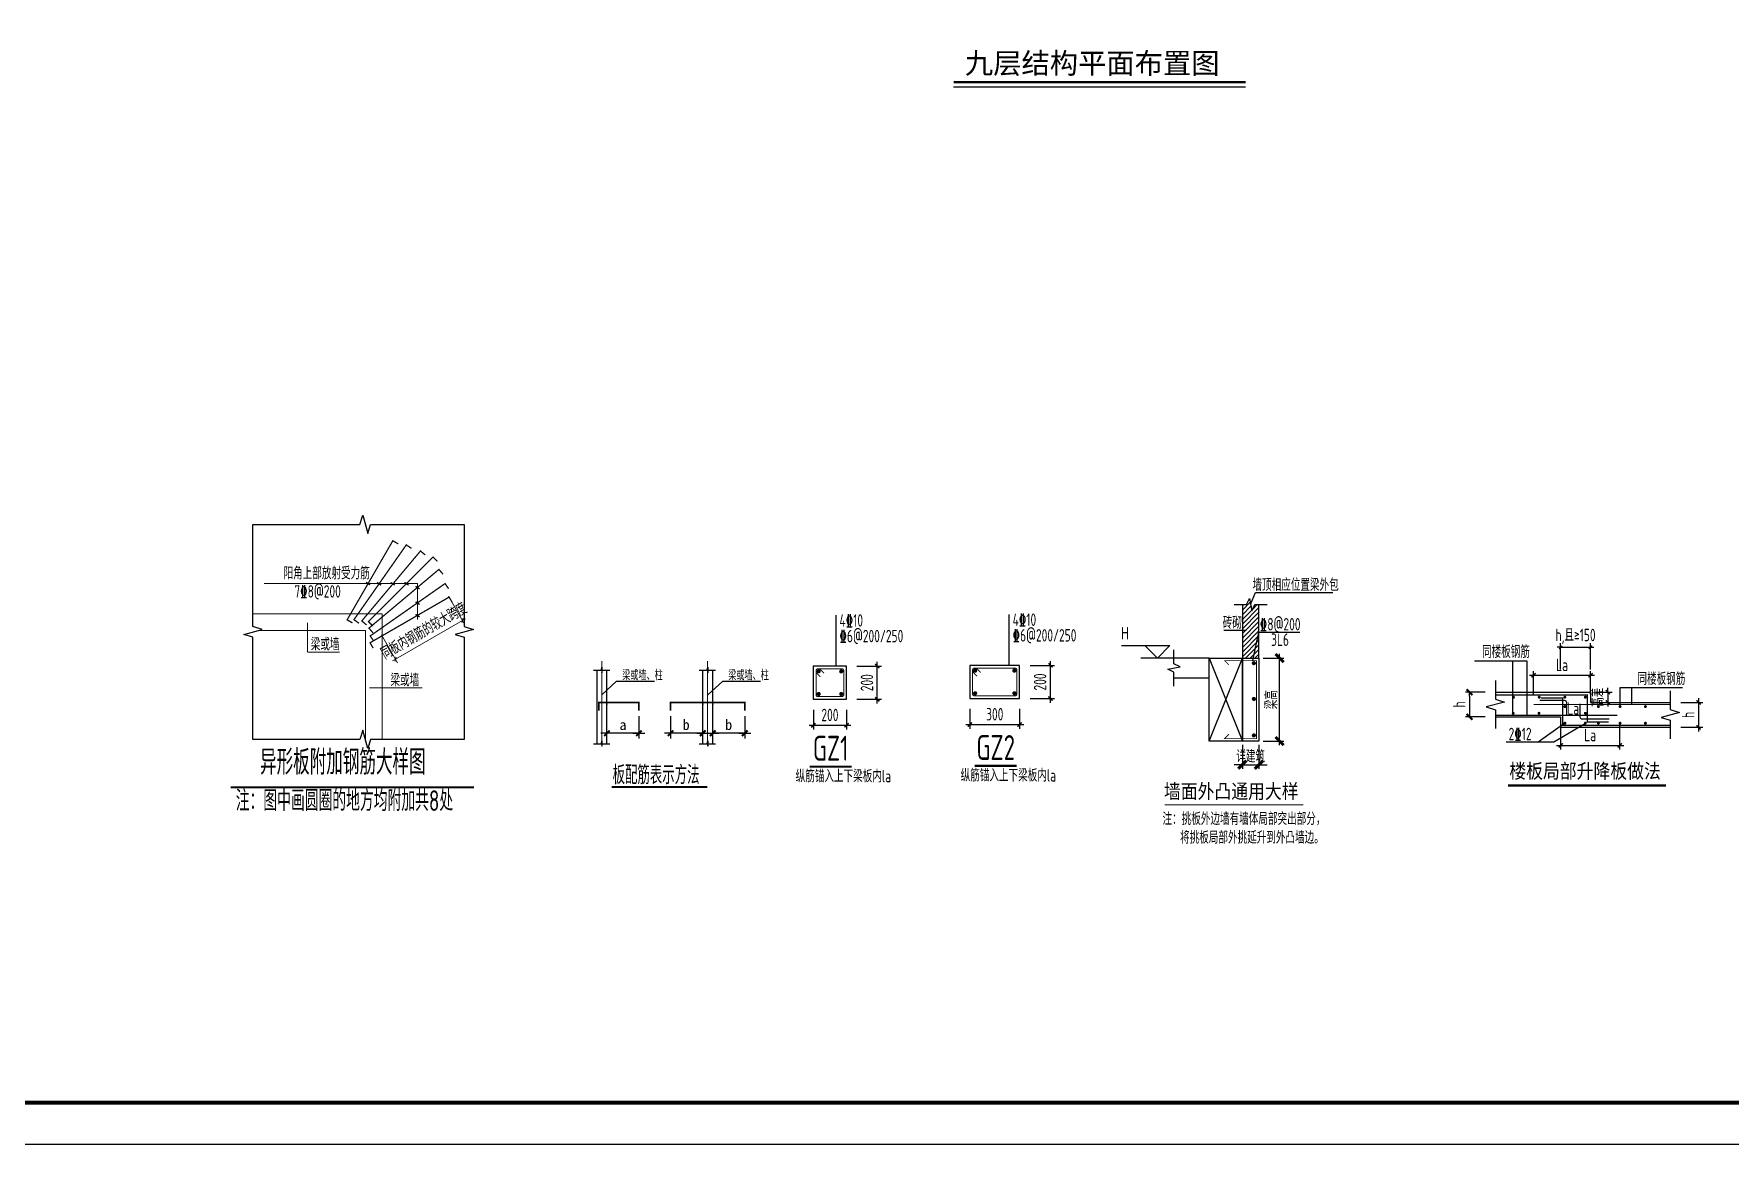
# Model space of a CAD drawing. Extents: x -1712635 to -854203, y -534641 to -21985.
# Drawn here: x -1248353 to -1207479, y -465599 to -438846 of the extents above; entities that cross this region are included whole.
import ezdxf
from ezdxf.enums import TextEntityAlignment as Align

# ---------------------------------------------------------------- set-up
doc = ezdxf.new("R2010")
doc.units = 0
doc.header["$LTSCALE"] = 1000
doc.linetypes.add('DOTE', pattern=[2.42, 2, -0.2, 0.02, -0.2])
doc.layers.get('0').update_dxf_attribs({"linetype": 'CONTINUOUS'})
doc.layers.get('Defpoints').update_dxf_attribs({"linetype": 'CONTINUOUS'})
for name, color, linetype, lineweight in [('+公共字体', 7, 'CONTINUOUS', 20), ('+图名', 243, 'CONTINUOUS', 20), ('+混凝土墙', 3, 'CONTINUOUS', 20), ('DOTE', 19, 'DOTE', 9), ('Z-详图标注', 3, 'CONTINUOUS', 18), ('查找字符', 1, 'CONTINUOUS', 18), ('说明文字', 7, 'CONTINUOUS', 18)]:
    doc.layers.add(name, color=color, linetype=linetype, lineweight=lineweight)
for name, color, linetype in [('-TK', 7, 'CONTINUOUS'), ('DIM', 2, 'CONTINUOUS'), ('FLOOR_UP_REIN', 13, 'CONTINUOUS'), ('GJ', 5, 'CONTINUOUS'), ('LINK', 6, 'CONTINUOUS'), ('OUTLINE', 2, 'CONTINUOUS'), ('REIN', 6, 'CONTINUOUS'), ('S-DETLCW-LINE1-pdx', 7, 'CONTINUOUS'), ('S-DETLCW-TEXT', 7, 'CONTINUOUS'), ('S-DETLS-HATCH', 251, 'CONTINUOUS'), ('S-DETLS-TEXT', 7, 'CONTINUOUS'), ('S-X详图实线', 4, 'CONTINUOUS'), ('S-X详图标注', 3, 'CONTINUOUS'), ('S-X详图钢筋', 6, 'CONTINUOUS'), ('S-大样-砼线', 7, 'CONTINUOUS'), ('S-引出线', 40, 'CONTINUOUS'), ('S-文字', 7, 'CONTINUOUS'), ('TEXT', 2, 'CONTINUOUS'), ('THIN', 7, 'CONTINUOUS'), ('大样线', 40, 'CONTINUOUS'), ('悬梁', 4, 'CONTINUOUS'), ('空调洞口标注', 130, 'CONTINUOUS')]:
    doc.layers.add(name, color=color, linetype=linetype)
doc.styles.add('-宋体', font='', dxfattribs={"width": 0.7, "height": 300, "bigfont": '宋体.TTF'})
doc.styles.add('10', font='', dxfattribs={"width": 0.7, "height": 300})
doc.styles.add('BW_Rein', font='Tssdeng.shx', dxfattribs={"width": 0.7, "bigfont": 'hztxt.shx'})
doc.styles.add('hzst', font='', dxfattribs={"width": 0.7})
doc.styles.add('TSSD_DIMENSION', font='Tssdeng.shx', dxfattribs={"width": 0.7, "bigfont": 'tssdchn.shx'})
doc.styles.add('TSSD_Label', font='Tssdeng.shx', dxfattribs={"width": 0.7, "bigfont": 'hztxt.shx'})
doc.styles.add('TSSD_Norm', font='Tssdeng.shx', dxfattribs={"bigfont": 'tssdchn.shx'})
doc.styles.add('TSSD_REIN', font='tssdeng.shx', dxfattribs={"width": 0.7, "height": 300, "bigfont": 'tssdchn.shx'})
doc.styles.get('-宋体').set_extended_font_data('SimSun')
doc.styles.get('10').set_extended_font_data('SimSun')
doc.styles.get('hzst').set_extended_font_data('SimSun')
doc.dimstyles.new('25-100', dxfattribs={"dimscale": 100, "dimtxt": 3, "dimasz": 2, "dimexe": 1, "dimexo": 1, "dimgap": 0.5, "dimtad": 1, "dimdec": 0, "dimlfac": 0.25, "dimdsep": 46, "dimtxsty": 'TSSD_REIN', "dimblk1": 'ARCHTICK', "dimblk2": 'ARCHTICK', "dimsah": 1, "dimcen": 2.5, "dimdle": 1, "dimclrd": 256, "dimclre": 256, "dimclrt": 7, "dimadec": 0, "dimazin": 0, "dimtfac": 1, "dimtdec": 0, "dimtix": 1, "dimtmove": 2, "dimatfit": 3, "dimldrblk": 'ARCHTICK', "dimfxl": 0, "dimtolj": 1, "dimtzin": 0, "dimlwd": -1, "dimlwe": -1, "dimarcsym": 0})
doc.dimstyles.new('TSSD_100_100$0', dxfattribs={"dimtxt": 300, "dimasz": 80, "dimexe": 100, "dimexo": 250, "dimgap": 100, "dimtad": 1, "dimdec": 0, "dimzin": 0, "dimdsep": 46, "dimtxsty": 'TSSD_DIMENSION', "dimblk": 'ARCHTICK', "dimcen": 0, "dimdle": 100, "dimclrd": 3, "dimclre": 3, "dimclrt": 7, "dimadec": 0, "dimazin": 0, "dimtfac": 1, "dimtdec": 0, "dimtix": 1, "dimtmove": 2, "dimatfit": 3, "dimldrblk": 'ARCHTICK', "dimfxl": 0, "dimtolj": 1, "dimtzin": 0, "dimarcsym": 0})
doc.dimstyles.new('TSSD_20_100', dxfattribs={"dimtxt": 300, "dimasz": 100, "dimexe": 100, "dimexo": 250, "dimgap": 100, "dimtad": 1, "dimdec": 0, "dimlfac": 0.2, "dimzin": 0, "dimdsep": 46, "dimtxsty": 'TSSD_DIMENSION', "dimblk": 'ARCHTICK', "dimcen": 0, "dimdle": 100, "dimclrt": 7, "dimadec": 0, "dimazin": 0, "dimtfac": 1, "dimtdec": 0, "dimtix": 1, "dimtmove": 2, "dimatfit": 3, "dimldrblk": 'ARCHTICK', "dimfxl": 0, "dimtolj": 1, "dimtzin": 0, "dimarcsym": 0})
doc.dimstyles.new('TSSD_25_100', dxfattribs={"dimtxt": 300, "dimasz": 100, "dimexe": 100, "dimexo": 250, "dimgap": 100, "dimtad": 1, "dimdec": 0, "dimlfac": 0.25, "dimzin": 0, "dimdsep": 46, "dimtxsty": 'TSSD_DIMENSION', "dimblk": 'ARCHTICK', "dimcen": 0, "dimdle": 100, "dimclrt": 7, "dimadec": 0, "dimazin": 0, "dimtfac": 1, "dimtdec": 0, "dimtix": 1, "dimtmove": 2, "dimatfit": 3, "dimldrblk": 'ARCHTICK', "dimfxl": 0, "dimtolj": 1, "dimtzin": 0, "dimarcsym": 0})

# ---------------------------------------------------------------- blocks, each defined once
blk = doc.blocks.new('A1')
blk.add_lwpolyline([(0, 59400), (0, 0), (84100, 0), (84100, 59400)], close=True)
at = {"const_width": 100}
blk.add_lwpolyline([(2500, 58400), (2500, 1000), (83100, 1000), (83100, 58400)], close=True, dxfattribs=at)
blk = doc.blocks.new('_DIMX')
blk.add_line((-150, 0), (150, 0))
at = {"const_width": 50}
blk.add_lwpolyline([(-70, -70), (70, 70)], dxfattribs=at)
blk = doc.blocks.new('A$C1DDD5A89')
at = {"color": 6, "const_width": 50}
blk.add_lwpolyline([(439, 25), (2741, 25)], dxfattribs=at)
at = {"layer": 'DOTE', "color": 8, "linetype": 'DOTE'}
for p, q in [((202, 3054), (202, 888)), ((2750, 3054), (2750, 888))]:
    blk.add_line(p, q, dxfattribs=at)
at = {"layer": 'GJ'}
blk.add_point((1858, 2022), dxfattribs=at)
at = {"layer": 'REIN', "color": 1, "const_width": 40}
for points in [[(129, 1860), (129, 2059), (1095, 2059), (1095, 1860)], [(1858, 1860), (1858, 2059), (3643, 2059), (3643, 1860)]]:
    blk.add_lwpolyline(points, dxfattribs=at)
at = {"layer": '大样线'}
for p, q in [((188, 2837), (202, 2909)), ((202, 2909), (202, 2778)), ((2736, 2837), (2751, 2909)), ((2751, 2909), (2751, 2778)), ((0, 2837), (188, 2837)), ((81, 2837), (81, 1066)), ((202, 2778), (217, 2837)), ((202, 2247), (556, 2571)), ((217, 2837), (395, 2837)), ((556, 2571), (1467, 2571)), ((2548, 2837), (2736, 2837)), ((2751, 2778), (2766, 2837)), ((2758, 2247), (3112, 2571)), ((2766, 2837), (2943, 2837)), ((3112, 2571), (4023, 2571)), ((0, 1066), (188, 1066)), ((188, 1066), (202, 1138)), ((202, 1138), (202, 1006)), ((202, 1006), (217, 1066)), ((217, 1066), (395, 1066)), ((2548, 1066), (2736, 1066)), ((2736, 1066), (2751, 1138)), ((2751, 1138), (2751, 1006)), ((2751, 1006), (2766, 1066)), ((2766, 1066), (2943, 1066))]:
    blk.add_line(p, q, dxfattribs=at)
at = {"layer": '大样线', "linetype": 'ByBlock'}
for p, q in [((323, 1066), (323, 2837)), ((2630, 1066), (2630, 2837)), ((2871, 1066), (2871, 2837))]:
    blk.add_line(p, q, dxfattribs=at)
at = {"layer": '大样线', "color": 0, "linetype": 'ByBlock'}
for p in [(323, 2022), (1095, 2022), (2630, 2022), (2871, 2022), (3643, 2022), (202, 1319)]:
    blk.add_point(p, dxfattribs=at)
at = {"layer": '空调洞口标注'}
for p, q in [((1095, 1732), (1095, 1190)), ((1858, 1732), (1858, 1190)), ((3643, 1732), (3643, 1190)), ((1094, 1319), (203, 1319)), ((2629, 1319), (1859, 1319)), ((3642, 1319), (2872, 1319))]:
    blk.add_line(p, q, dxfattribs=at)
blk.add_point((1858, 1319), dxfattribs=at)
at = {"layer": '空调洞口标注', "color": 0, "linetype": 'ByBlock'}
blk.add_point((2871, 1319), dxfattribs=at)
at = {"layer": '空调洞口标注', "xscale": 0.9649999998509884, "yscale": 0.9649999998509884, "zscale": 0.965, "rotation": 180}
for p in [(323, 1319), (1858, 1319)]:
    blk.add_blockref('_DIMX', p, dxfattribs=at)
at = {"layer": '空调洞口标注', "xscale": 0.9649999998509884, "yscale": 0.9649999998509884, "zscale": 0.965}
for p in [(1095, 1319), (2630, 1319), (2872, 1319), (3643, 1319)]:
    blk.add_blockref('_DIMX', p, dxfattribs=at)
at = {"layer": '空调洞口标注', "style": '10'}
for s, p in [('b', (2231, 1523)), ('b', (3257, 1523)), ('a', (709, 1523))]:
    blk.add_text(s, height=250, dxfattribs=at).set_placement(p, align=Align.MIDDLE_CENTER)
at = {"layer": '说明文字'}
for s, height, style, width, p in [('梁或墙、柱', 250, 'TSSD_REIN', 0.6, (693, 2596)), ('梁或墙、柱', 250, 'TSSD_REIN', 0.6, (3249, 2596)), ('板配筋表示方法', 450, 'TSSD_DIMENSION', 0.7, (459, 91))]:
    blk.add_text(s, height=height, dxfattribs=dict(at, style=style, width=width)).set_placement(p)
blk = doc.blocks.new('_ArchTick')
at = {"color": 0, "const_width": 0.35}
blk.add_lwpolyline([(-0.5, -0.5), (0.5, 0.5)], dxfattribs=at)
blk = doc.blocks.new('*D21')
at = {"layer": 'Defpoints', "color": 0}
for p in [(15039, 226788), (15039, 226538), (15580, 226538)]:
    blk.add_point(p, dxfattribs=at)
at = {"layer": 'S-X详图标注', "color": 0, "lineweight": -2}
for p, q in [((15580, 226788), (15580, 226888)), ((15289, 226788), (15680, 226788)), ((15289, 226538), (15680, 226538)), ((15580, 226788), (15580, 226538)), ((15580, 226538), (15580, 226438))]:
    blk.add_line(p, q, dxfattribs=at)
at = {"layer": 'S-X详图标注', "color": 0, "lineweight": -2, "xscale": 100, "yscale": 100, "zscale": 100}
for p, rotation in [((15580, 226788), 270), ((15580, 226538), 90)]:
    blk.add_blockref('_ArchTick', p, dxfattribs=dict(at, rotation=rotation))
at = {"layer": 'S-X详图标注', "color": 7, "insert": (15330, 226663), "char_height": 300, "attachment_point": 5, "rotation": 90, "style": 'TSSD_DIMENSION'}
blk.add_mtext('\\A1;高差', dxfattribs=at)
blk = doc.blocks.new('ArchTick')
at = {"color": 0, "linetype": 'ByBlock', "lineweight": -2, "const_width": 0.075}
blk.add_lwpolyline([(-0.25, -0.25), (0.25, 0.25)], dxfattribs=at)
blk = doc.blocks.new('_tsdbk')
blk.add_line((-1, 0), (0, 0))
at = {"const_width": 0.5}
blk.add_lwpolyline([(-0.7, -0.7), (0.7, 0.7)], dxfattribs=at)
blk = doc.blocks.new('*D22')
at = {"layer": 'Defpoints', "color": 0}
for p in [(12868, 226788), (12244, 226188), (12868, 226188)]:
    blk.add_point(p, dxfattribs=at)
at = {"layer": 'S-X详图标注', "color": 0, "lineweight": -2}
for p, q in [((12618, 226788), (12144, 226788)), ((12244, 226688), (12244, 226288)), ((12618, 226188), (12144, 226188))]:
    blk.add_line(p, q, dxfattribs=at)
at = {"layer": 'S-X详图标注', "color": 0, "lineweight": -2, "xscale": 100, "yscale": 100, "zscale": 100}
for p, rotation in [((12244, 226788), 90), ((12244, 226188), 270)]:
    blk.add_blockref('_tsdbk', p, dxfattribs=dict(at, rotation=rotation))
at = {"layer": 'S-X详图标注', "color": 7, "insert": (11994, 226488), "char_height": 300, "attachment_point": 5, "rotation": 90, "style": 'TSSD_DIMENSION'}
blk.add_mtext('\\A1;h', dxfattribs=at)
blk = doc.blocks.new('*D23')
at = {"layer": 'Defpoints', "color": 0}
for p in [(17083, 226538), (17083, 225938), (17763, 225938)]:
    blk.add_point(p, dxfattribs=at)
at = {"layer": 'S-X详图标注', "color": 0, "lineweight": -2}
for p, q in [((17333, 226538), (17863, 226538)), ((17763, 226638), (17763, 225838)), ((17333, 225938), (17863, 225938))]:
    blk.add_line(p, q, dxfattribs=at)
at = {"layer": 'S-X详图标注', "color": 0, "lineweight": -2, "xscale": 100, "yscale": 100, "zscale": 100}
for p, rotation in [((17763, 226538), 90), ((17763, 225938), 270)]:
    blk.add_blockref('_ArchTick', p, dxfattribs=dict(at, rotation=rotation))
at = {"layer": 'S-X详图标注', "color": 7, "insert": (17513, 226238), "char_height": 300, "attachment_point": 5, "rotation": 90, "style": 'TSSD_DIMENSION'}
blk.add_mtext('\\A1;h', dxfattribs=at)
blk = doc.blocks.new('*D24')
at = {"layer": 'Defpoints', "color": 0}
for p in [(15159, 227867), (14439, 227080), (15159, 227080)]:
    blk.add_point(p, dxfattribs=at)
at = {"layer": 'S-X详图标注', "color": 3, "lineweight": -2}
for p, q in [((14439, 227867), (14359, 227867)), ((14439, 227330), (14439, 227967)), ((14439, 227867), (15159, 227867)), ((15159, 227330), (15159, 227967)), ((15159, 227867), (15239, 227867))]:
    blk.add_line(p, q, dxfattribs=at)
at = {"layer": 'S-X详图标注', "color": 3, "lineweight": -2, "xscale": 80, "yscale": 80, "zscale": 80}
blk.add_blockref('_ArchTick', (14439, 227867), dxfattribs=at)
at = {"layer": 'S-X详图标注', "color": 3, "lineweight": -2, "xscale": 80, "yscale": 80, "zscale": 80, "rotation": 180}
blk.add_blockref('_ArchTick', (15159, 227867), dxfattribs=at)
at = {"layer": 'S-X详图标注', "color": 7, "insert": (14799, 228128), "char_height": 300, "attachment_point": 5, "style": 'TSSD_DIMENSION'}
blk.add_mtext('\\A1;h,且≥150', dxfattribs=at)
blk = doc.blocks.new('*D25')
at = {"layer": 'Defpoints', "color": 0}
for p in [(15159, 227192), (13789, 226489), (15159, 226489)]:
    blk.add_point(p, dxfattribs=at)
at = {"layer": 'S-X详图标注', "color": 0, "lineweight": -2}
for p, q in [((13789, 226739), (13789, 227292)), ((15159, 226739), (15159, 227292)), ((13689, 227192), (15259, 227192))]:
    blk.add_line(p, q, dxfattribs=at)
at = {"layer": 'S-X详图标注', "color": 0, "lineweight": -2, "xscale": 100, "yscale": 100, "zscale": 100, "rotation": 180}
blk.add_blockref('_ArchTick', (13789, 227192), dxfattribs=at)
at = {"layer": 'S-X详图标注', "color": 0, "lineweight": -2, "xscale": 100, "yscale": 100, "zscale": 100}
blk.add_blockref('_ArchTick', (15159, 227192), dxfattribs=at)
at = {"layer": 'S-X详图标注', "color": 7, "insert": (14474, 227442), "char_height": 300, "attachment_point": 5, "style": 'TSSD_DIMENSION'}
blk.add_mtext('\\A1;La', dxfattribs=at)
blk = doc.blocks.new('*D26')
at = {"layer": 'Defpoints', "color": 0}
for p in [(14439, 226188), (15861, 226306), (15861, 225502)]:
    blk.add_point(p, dxfattribs=at)
at = {"layer": 'S-X详图标注', "color": 0, "lineweight": -2}
for p, q in [((15861, 226056), (15861, 225402)), ((14439, 225938), (14439, 225402)), ((14339, 225502), (15961, 225502))]:
    blk.add_line(p, q, dxfattribs=at)
at = {"layer": 'S-X详图标注', "color": 0, "lineweight": -2, "xscale": 100, "yscale": 100, "zscale": 100, "rotation": 180}
blk.add_blockref('_ArchTick', (14439, 225502), dxfattribs=at)
at = {"layer": 'S-X详图标注', "color": 0, "lineweight": -2, "xscale": 100, "yscale": 100, "zscale": 100}
blk.add_blockref('_ArchTick', (15861, 225502), dxfattribs=at)
at = {"layer": 'S-X详图标注', "color": 7, "insert": (15150, 225752), "char_height": 300, "attachment_point": 5, "style": 'TSSD_DIMENSION'}
blk.add_mtext('\\A1;La', dxfattribs=at)
blk = doc.blocks.new('*D28')
at = {"layer": 'Defpoints', "color": 0}
for p in [(30394, 226071), (30794, 226071), (30794, 225492)]:
    blk.add_point(p, dxfattribs=at)
at = {"layer": 'S-X详图标注'}
for p, q in [((30394, 225971), (30394, 225392)), ((30794, 225971), (30794, 225392)), ((30394, 225492), (30194, 225492)), ((30394, 225492), (30794, 225492)), ((30794, 225492), (30994, 225492))]:
    blk.add_line(p, q, dxfattribs=at)
at = {"layer": 'S-X详图标注', "xscale": 200, "yscale": 200, "zscale": 200}
blk.add_blockref('_ArchTick', (30394, 225492), dxfattribs=at)
at = {"layer": 'S-X详图标注', "xscale": 200, "yscale": 200, "zscale": 200, "rotation": 180}
blk.add_blockref('_ArchTick', (30794, 225492), dxfattribs=at)
at = {"layer": 'S-X详图标注', "color": 7, "insert": (30594, 225692), "char_height": 300, "attachment_point": 5, "style": 'TSSD_REIN'}
blk.add_mtext('\\A1;详建筑', dxfattribs=at)
blk = doc.blocks.new('*D29')
at = {"layer": 'Defpoints', "color": 0}
for p in [(30794, 228060), (31291, 228060), (30794, 226060)]:
    blk.add_point(p, dxfattribs=at)
at = {"layer": 'S-X详图标注'}
for p, q in [((31291, 225960), (31291, 228160)), ((30894, 228060), (31391, 228060)), ((30894, 226060), (31391, 226060))]:
    blk.add_line(p, q, dxfattribs=at)
at = {"layer": 'S-X详图标注', "xscale": 200, "yscale": 200, "zscale": 200}
for p, rotation in [((31291, 228060), 90), ((31291, 226060), 270)]:
    blk.add_blockref('_ArchTick', p, dxfattribs=dict(at, rotation=rotation))
at = {"layer": 'S-X详图标注', "color": 7, "insert": (31091, 227060), "char_height": 300, "attachment_point": 5, "rotation": 90, "style": 'TSSD_REIN'}
blk.add_mtext('\\A1;梁高', dxfattribs=at)
blk = doc.blocks.new('*D1493')
at = {"layer": 'Defpoints', "color": 0}
for p in [(-1228771, -454081), (-1228029, -454081), (-1228771, -454881)]:
    blk.add_point(p, dxfattribs=at)
at = {"layer": 'DIM', "color": 0, "lineweight": -2}
for p, q in [((-1228521, -454081), (-1227929, -454081)), ((-1228029, -454981), (-1228029, -453981)), ((-1228521, -454881), (-1227929, -454881))]:
    blk.add_line(p, q, dxfattribs=at)
at = {"layer": 'DIM', "color": 0, "lineweight": -2, "xscale": 100, "yscale": 100, "zscale": 100}
for p, rotation in [((-1228029, -454081), 90), ((-1228029, -454881), 270)]:
    blk.add_blockref('_ArchTick', p, dxfattribs=dict(at, rotation=rotation))
at = {"layer": 'DIM', "color": 7, "insert": (-1228279, -454481), "char_height": 300, "attachment_point": 5, "rotation": 90, "style": 'TSSD_DIMENSION'}
blk.add_mtext('\\A1;200', dxfattribs=at)
blk = doc.blocks.new('*D1494')
at = {"layer": 'Defpoints', "color": 0}
for p in [(-1229571, -454881), (-1228771, -454881), (-1228771, -455508)]:
    blk.add_point(p, dxfattribs=at)
at = {"layer": 'DIM', "color": 0, "lineweight": -2}
for p, q in [((-1229571, -455131), (-1229571, -455608)), ((-1228771, -455131), (-1228771, -455608)), ((-1229671, -455508), (-1228671, -455508))]:
    blk.add_line(p, q, dxfattribs=at)
at = {"layer": 'DIM', "color": 0, "lineweight": -2, "xscale": 100, "yscale": 100, "zscale": 100, "rotation": 180}
blk.add_blockref('_ArchTick', (-1229571, -455508), dxfattribs=at)
at = {"layer": 'DIM', "color": 0, "lineweight": -2, "xscale": 100, "yscale": 100, "zscale": 100}
blk.add_blockref('_ArchTick', (-1228771, -455508), dxfattribs=at)
at = {"layer": 'DIM', "color": 7, "insert": (-1229171, -455258), "char_height": 300, "attachment_point": 5, "style": 'TSSD_DIMENSION'}
blk.add_mtext('\\A1;200', dxfattribs=at)
blk = doc.blocks.new('*D195')
at = {"layer": 'Defpoints', "color": 0}
for p in [(5060, 9464), (5522, 8664), (3444, 8530)]:
    blk.add_point(p, dxfattribs=at)
at = {"layer": 'DIM', "color": 3, "lineweight": -2}
for p, q in [((5185, 9247), (5572, 8577)), ((3906, 7730), (5522, 8664)), ((5522, 8664), (5592, 8704)), ((3569, 8314), (3956, 7644)), ((3906, 7730), (3836, 7690))]:
    blk.add_line(p, q, dxfattribs=at)
at = {"layer": 'DIM', "color": 3, "lineweight": -2, "xscale": 80, "yscale": 80, "zscale": 80}
for p, rotation in [((5522, 8664), 209.999999999947), ((3906, 7730), 29.99999999994698)]:
    blk.add_blockref('_ArchTick', p, dxfattribs=dict(at, rotation=rotation))
at = {"layer": 'DIM', "color": 7, "insert": (4589, 8413), "char_height": 300, "attachment_point": 5, "rotation": 30, "style": 'TSSD_DIMENSION'}
blk.add_mtext('\\A1;同板内钢筋的较大跨度', dxfattribs=at)
blk = doc.blocks.new('*D1499')
at = {"layer": 'Defpoints', "color": 0}
for p in [(-1224599, -454063), (-1223856, -454063), (-1224599, -454863)]:
    blk.add_point(p, dxfattribs=at)
at = {"layer": 'DIM', "color": 0, "lineweight": -2}
for p, q in [((-1224349, -454063), (-1223756, -454063)), ((-1223856, -454963), (-1223856, -453963)), ((-1224349, -454863), (-1223756, -454863))]:
    blk.add_line(p, q, dxfattribs=at)
at = {"layer": 'DIM', "color": 0, "lineweight": -2, "xscale": 100, "yscale": 100, "zscale": 100}
for p, rotation in [((-1223856, -454063), 90), ((-1223856, -454863), 270)]:
    blk.add_blockref('_ArchTick', p, dxfattribs=dict(at, rotation=rotation))
at = {"layer": 'DIM', "color": 7, "insert": (-1224106, -454463), "char_height": 300, "attachment_point": 5, "rotation": 90, "style": 'TSSD_DIMENSION'}
blk.add_mtext('\\A1;200', dxfattribs=at)
blk = doc.blocks.new('*D1500')
at = {"layer": 'Defpoints', "color": 0}
for p in [(-1225799, -454863), (-1224599, -454863), (-1224599, -455490)]:
    blk.add_point(p, dxfattribs=at)
at = {"layer": 'DIM', "color": 0, "lineweight": -2}
for p, q in [((-1225799, -455113), (-1225799, -455590)), ((-1224599, -455113), (-1224599, -455590)), ((-1225899, -455490), (-1224499, -455490))]:
    blk.add_line(p, q, dxfattribs=at)
at = {"layer": 'DIM', "color": 0, "lineweight": -2, "xscale": 100, "yscale": 100, "zscale": 100, "rotation": 180}
blk.add_blockref('_ArchTick', (-1225799, -455490), dxfattribs=at)
at = {"layer": 'DIM', "color": 0, "lineweight": -2, "xscale": 100, "yscale": 100, "zscale": 100}
blk.add_blockref('_ArchTick', (-1224599, -455490), dxfattribs=at)
at = {"layer": 'DIM', "color": 7, "insert": (-1225199, -455240), "char_height": 300, "attachment_point": 5, "style": 'TSSD_DIMENSION'}
blk.add_mtext('\\A1;300', dxfattribs=at)
blk = doc.blocks.new('20210306.16463091')
at = {"layer": 'S-DETLS-TEXT', "const_width": 50}
blk.add_lwpolyline([(1330.2, 0), (5133.9, 0)], dxfattribs=at)
at = {"layer": 'S-X详图实线', "linetype": 'ByBlock'}
for points in [[(1023.9, 2251.8), (3314.8, 2251.8), (3314.8, 2001.8), (5238.7, 2001.8)], [(1023.9, 1651.8), (2594.8, 1651.8), (2594.8, 1401.8), (5238.7, 1401.8)]]:
    blk.add_lwpolyline(points, dxfattribs=at)
at = {"layer": 'S-X详图标注', "linetype": 'ByBlock'}
for points in [[(1786.5, 1689.3), (1786.5, 2997.1), (520.6, 2997.1)], [(1442.5, 1753.1), (1442.5, 2997.1), (676.7, 2997.1)], [(4027.7, 1919.3), (4027.7, 2357.9), (5495.2, 2357.9)], [(4310.8, 1952.4), (4310.8, 2357.9), (5529.3, 2357.9)], [(3208.2, 1502.9), (2435.2, 1044.4), (1285.7, 1044.4)], [(2696.3, 1501.8), (2050.4, 1044.4)]]:
    blk.add_lwpolyline(points, dxfattribs=at)
at = {"layer": 'S-X详图标注'}
for points in [[(2094.8, 2053), (2684.6, 2053, -0.4142136), (2734.6, 2003), (2734.6, 1689.3)], [(3059.9, 1964.4), (3059.9, 1656.2, 0.4142136), (3109.9, 1606.2), (3763.5, 1606.2)]]:
    blk.add_lwpolyline(points, format="xyb", dxfattribs=at)
at = {"layer": 'S-X详图钢筋', "linetype": 'ByBlock', "const_width": 30}
for points in [[(1023.9, 2178.2), (3241, 2178.2), (3241, 1531.8), (3756, 1531.8)], [(5238.7, 1451), (2646.3, 1451), (2646.3, 2110.6), (2118.4, 2110.6)], [(1023.9, 1689.3), (3962.9, 1689.3)], [(1944.7, 1952.4), (5238.7, 1952.4)]]:
    blk.add_lwpolyline(points, dxfattribs=at)
at = {"layer": 'S-X详图钢筋', "const_width": 35}
for points in [[(1441.9, 2125.6, 1), (1476.9, 2125.6, 1)], [(2062.1, 2127.5, 1), (2097.1, 2127.5, 1)], [(2679.7, 2127.5, 1), (2714.7, 2127.5, 1)], [(3171.7, 2126, 1), (3206.7, 2126, 1)], [(1435.6, 1739.2, 1), (1470.6, 1739.2, 1)], [(2055.9, 1741.1, 1), (2090.9, 1741.1, 1)], [(2680.4, 1901.9, 1), (2715.4, 1901.9, 1)], [(3173.8, 1739.3, 1), (3208.8, 1739.3, 1)], [(3488, 1901.8, 1), (3523, 1901.8, 1)], [(4010.2, 1901.8, 1), (4045.2, 1901.8, 1)], [(4621.3, 1901.8, 1), (4656.3, 1901.8, 1)], [(2680.7, 1501.8, 1), (2715.7, 1501.8, 1)], [(3173.2, 1502.9, 1), (3208.2, 1502.9, 1)], [(3488.2, 1500.8, 1), (3523.2, 1500.8, 1)], [(4010.4, 1500.8, 1), (4045.4, 1500.8, 1)], [(4621.5, 1500.8, 1), (4656.5, 1500.8, 1)]]:
    blk.add_lwpolyline(points, format="xyb", close=True, dxfattribs=at)
at = {"layer": 'THIN'}
for points in [[(1023.9, 2531.8), (1023.9, 2081.8), (1243.9, 2011.8), (803.9, 1891.8), (1023.9, 1821.8), (1023.9, 1371.8)], [(5238.7, 2281.8), (5238.7, 1831.8), (5458.7, 1761.8), (5018.7, 1641.8), (5238.7, 1571.8), (5238.7, 1121.8)]]:
    blk.add_lwpolyline(points, dxfattribs=at)
at = {"layer": 'S-DETLCW-TEXT', "style": 'hzst', "width": 0.85}
blk.add_text('楼板局部升降板做法', height=350, dxfattribs=at).set_placement((1357.9, 173.9))
at = {"layer": 'S-X详图标注', "color": 7, "insert": (2898.8, 1855.6), "char_height": 300, "attachment_point": 5, "style": 'TSSD_REIN'}
blk.add_mtext('\\A1;La', dxfattribs=at)
at = {"layer": 'TEXT', "style": 'TSSD_REIN', "width": 0.7}
for s, p in [('同楼板钢筋', (700.4, 3072.4)), ('同楼板钢筋', (4446.4, 2423.2)), ('2%%13212', (1341.1, 1090.9))]:
    blk.add_text(s, height=300, dxfattribs=at).set_placement(p)
at = {"layer": 'S-X详图标注'}
dim = blk.add_linear_dim(base=(3314.8, 3330), p1=(2594.8, 2543.3), p2=(3314.8, 2543.3), text='h,且≥150', dimstyle='TSSD_100_100$0', dxfattribs=at)
dim.commit()
dim.dimension.update_dxf_attribs({"geometry": '*D24', "text_midpoint": (2954.8, 3591.5), "insert": (-11844.2, -224536.6)})
for base, p1, p2, override, picture, middle in [((3314.8, 2655.7), (1944.7, 1952.4), (3314.8, 1952.4), {"dimasz": 100, "dimblk1": 'ArchTick', "dimblk2": 'ArchTick', "dimclrd": 0, "dimclre": 0}, '*D25', (2629.7, 2905.7)), ((4016.4, 965.4), (2594.8, 1651.8), (4016.4, 1769), {"dimtxt": 300, "dimasz": 100, "dimblk1": 'ArchTick', "dimblk2": 'ArchTick', "dimclrd": 0, "dimclre": 0}, '*D26', (3305.6, 1215.4))]:
    dim = blk.add_linear_dim(base=base, p1=p1, p2=p2, text='La', dimstyle='TSSD_100_100$0', override=override, dxfattribs=at)
    dim.commit()
    dim.dimension.update_dxf_attribs({"geometry": picture, "text_midpoint": middle, "insert": (-11844.2, -224536.6)})
for base, p1, p2, text, picture, middle in [((3735.8, 2001.8), (3194.8, 2251.8), (3194.8, 2001.8), '高差', '*D21', (3485.8, 2126.8)), ((5919.1, 1401.8), (5238.7, 2001.8), (5238.7, 1401.8), 'h', '*D23', (5669.1, 1701.8))]:
    dim = blk.add_linear_dim(base=base, p1=p1, p2=p2, angle=90, text=text, dimstyle='TSSD_100_100$0', override={"dimtxt": 300, "dimasz": 100, "dimblk1": 'ArchTick', "dimblk2": 'ArchTick', "dimclrd": 0, "dimclre": 0}, dxfattribs=at)
    dim.commit()
    dim.dimension.update_dxf_attribs({"geometry": picture, "text_midpoint": middle, "insert": (-11844.2, -224536.6)})
dim = blk.add_linear_dim(base=(400, 1651.8), p1=(1023.9, 2251.8), p2=(1023.9, 1651.8), angle=90, text='h', dimstyle='TSSD_20_100', dxfattribs=at)
dim.commit()
dim.dimension.update_dxf_attribs({"geometry": '*D22', "text_midpoint": (150, 1951.8), "insert": (-11844.2, -224536.6)})
blk = doc.blocks.new('20210306.16465652')
at = {"layer": 'S-DETLS-HATCH'}
h = blk.add_hatch(dxfattribs=at)
h.set_pattern_fill('ANSI31', color=256, scale=25)
h.set_pattern_definition([(45, (-250051.66, 573697.02), (-56.126601, 56.126601), [])])
h.paths.add_polyline_path([(3315.4, 5761.9), (3215.4, 5761.9), (3145.4, 5611.9), (3085.4, 5911.9), (3015.4, 5761.9), (2915.4, 5761.9), (2915.4, 4472.4), (3315.4, 4472.4)])
at = {"layer": 'S-DETLCW-LINE1-pdx'}
for points in [[(2715.4, 5761.9), (3015.4, 5761.9), (3085.4, 5911.9), (3145.4, 5611.9), (3215.4, 5761.9), (3515.4, 5761.9)], [(1268.2, 3792.4), (1268.2, 4132.4), (1118.2, 4202.4), (1418.2, 4262.4), (1268.2, 4332.4), (1268.2, 4672.4)]]:
    blk.add_lwpolyline(points, dxfattribs=at)
at = {"layer": 'S-DETLCW-TEXT', "const_width": 30}
blk.add_lwpolyline([(4388.8, 937.6), (1041.9, 937.6)], dxfattribs=at)
at = {"layer": 'S-DETLS-TEXT'}
blk.add_line((3009.8, 5139.7), (2467.6, 5139.7), dxfattribs=at)
for points in [[(3115.4, 5761.9), (3233, 6051.8), (5095.2, 6051.8)], [(3165.2, 4412.4), (3315.4, 5101.5), (4302.7, 5101.5)]]:
    blk.add_lwpolyline(points, dxfattribs=at)
at = {"layer": 'S-X详图实线'}
for p, q in [((2115.4, 4472.4), (1268.2, 4472.4)), ((2115.4, 4472.4), (2915.4, 2472.4)), ((2115.4, 2472.4), (2915.4, 4472.4)), ((2115.4, 3992.4), (1268.2, 3992.4))]:
    blk.add_line(p, q, dxfattribs=at)
blk.add_lwpolyline([(2915.4, 5761.9), (2915.4, 4472.4), (3315.4, 4472.4), (3315.4, 5761.9)], dxfattribs=at)
for points in [[(2115.4, 4472.4), (2915.4, 4472.4), (2915.4, 2472.4), (2115.4, 2472.4)], [(2915.4, 4472.4), (3315.4, 4472.4), (3315.4, 2472.4), (2915.4, 2472.4)]]:
    blk.add_lwpolyline(points, close=True, dxfattribs=at)
at = {"layer": 'S-X详图标注'}
blk.add_line((1268.2, 4472.4), (468.4, 4472.4), dxfattribs=at)
blk.add_lwpolyline([(0, 4772.4), (1168.3, 4772.4), (868.3, 4472.4), (568.3, 4772.4)], dxfattribs=at)
at = {"layer": 'S-X详图钢筋', "const_width": 20}
blk.add_lwpolyline([(2592.4, 4306.3), (2486.4, 4412.4), (3255.4, 4412.4), (3255.4, 2532.4), (2486.4, 2532.4), (2592.4, 2638.4)], dxfattribs=at)
at = {"layer": 'S-X详图钢筋', "const_width": 50}
for points in [[(3168.1, 4350.3, 1), (3218.1, 4350.3, 1)], [(3168.1, 3488.9, 1), (3218.1, 3488.9, 1)], [(3168.1, 2609.8, 1), (3218.1, 2609.8, 1)]]:
    blk.add_lwpolyline(points, format="xyb", close=True, dxfattribs=at)
at = {"layer": 'S-DETLCW-TEXT', "style": 'hzst', "width": 0.85}
blk.add_text('墙面外凸通用大样', height=350, dxfattribs=at).set_placement((1025.4, 1088.1))
at = {"layer": 'S-DETLS-TEXT', "width": 0.7}
for s, style, p in [('墙顶相应位置梁外包', 'BW_Rein', (3158.9, 6088.4)), ('砖砌', 'BW_Rein', (2442.3, 5176.3)), ('%%1328@200', 'BW_Rein', (3336.9, 5138.1)), ('3L6', 'BW_Rein', (3608.6, 4766)), ('注：挑板外边墙有墙体局部突出部分，', 'TSSD_REIN', (991.5, 450)), ('将挑板局部外挑延升到外凸墙边。', 'TSSD_REIN', (1414.1, 0))]:
    blk.add_text(s, height=300, dxfattribs=dict(at, style=style)).set_placement(p)
at = {"layer": 'S-DETLS-TEXT', "style": 'TSSD_REIN', "width": 0.75}
blk.add_text('H', height=300, dxfattribs=at).set_placement((181.3, 4832.5), align=Align.BOTTOM_RIGHT)
at = {"layer": 'S-X详图标注'}
for p1, p2, distance, text, picture, middle in [((3315.4, 2472.4), (3315.4, 4472.4), -496.7, '梁高', '*D29', (3612.1, 3472.4)), ((2915.4, 2483.6), (3315.4, 2483.6), -579.2, '详建筑', '*D28', (3115.4, 2104.4))]:
    dim = blk.add_aligned_dim(p1=p1, p2=p2, distance=distance, text=text, dimstyle='25-100', dxfattribs=at)
    dim.commit()
    dim.dimension.update_dxf_attribs({"geometry": picture, "text_midpoint": middle, "insert": (-27478.5, -223587.5)})
blk = doc.blocks.new('A$C3D802B83')
at = {"layer": '+公共字体', "linetype": 'Continuous'}
for p, q in [((744, 9550.9), (4432.1, 9550.9)), ((4432.1, 8687.9), (4432.1, 9550.9)), ((1781.2, 8604.3), (1781.2, 7908.1)), ((1781.2, 7900.1), (2555.9, 7900.1)), ((3278.8, 7035.6), (4551.4, 7035.6))]:
    blk.add_line(p, q, dxfattribs=at)
at = {"layer": '+图名', "linetype": 'Continuous', "const_width": 50}
blk.add_lwpolyline([(-63, 4643.9), (5800.4, 4643.9)], dxfattribs=at)
at = {"layer": '+混凝土墙', "linetype": 'Continuous'}
for p, q in [((468.2, 8822.4), (3581.4, 8822.4)), ((3581.4, 8822.4), (3581.4, 5796.4)), ((597.3, 8422.4), (3181.4, 8422.4)), ((3181.4, 8422.4), (3181.4, 5796.4))]:
    blk.add_line(p, q, dxfattribs=at)
at = {"layer": 'FLOOR_UP_REIN', "const_width": 30}
for points in [[(3970.2, 10507.9), (3840.3, 10582.9), (2739.8, 8676.9), (2869.7, 8601.9)], [(4289.1, 10397.8), (4166.2, 10483.8), (2903.8, 8681), (3026.7, 8594.9)], [(4622.7, 10240.4), (4507.8, 10336.8), (3093.1, 8650.8), (3208, 8554.4)], [(4914.2, 10087.1), (4808.2, 10193.1), (3251.9, 8636.8), (3358, 8530.8)], [(5048.3, 9777.8), (4951.8, 9892.7), (3265.9, 8478), (3362.3, 8363.1)], [(5184.9, 9428.3), (5098.9, 9551.1), (3296, 8288.8), (3382.1, 8165.9)], [(5273, 9095.3), (5198, 9225.2), (3292, 8124.8), (3367, 7994.9)]]:
    blk.add_lwpolyline(points, dxfattribs=at)
at = {"layer": 'THIN'}
blk.add_lwpolyline([(5562.2, 5796.4), (3306.7, 5796.4), (3236.7, 5576.4), (3116.7, 6016.4), (3046.7, 5796.4), (468.2, 5796.4), (468.2, 8257.2), (248.2, 8327.2), (688.2, 8447.2), (468.2, 8517.2), (468.2, 10977.9), (3046.7, 10977.9), (3116.7, 11197.9), (3236.7, 10757.9), (3306.7, 10977.9), (5562.2, 10977.9), (5562.2, 8517.2), (5782.2, 8447.2), (5342.2, 8327.2), (5562.2, 8257.2)], close=True, dxfattribs=at)
at = {"layer": '查找字符', "const_width": 35}
for points in [[(3195.4, 9582.1), (3293.5, 9519.7)], [(3461.2, 9577.4), (3559.3, 9515)], [(3788.2, 9577.4), (3886.4, 9515)], [(4121.9, 9577.4), (4220.1, 9515)], [(4388.1, 9483.1), (4486.2, 9420.7)], [(4388.1, 9110.7), (4486.2, 9048.3)], [(4388.1, 8809.5), (4486.2, 8747.1)]]:
    blk.add_lwpolyline(points, dxfattribs=at)
at = {"layer": '+公共字体', "linetype": 'Continuous', "style": 'TSSD_REIN', "width": 0.7}
for s, p in [('阳角上部放射受力筋', (1206.7, 9652.5)), ('7%%1328@200', (1467.3, 9212.7)), ('梁或墙', (1863, 7938.4)), ('梁或墙', (3783.9, 7076.5))]:
    blk.add_text(s, height=300, dxfattribs=at).set_placement(p)
blk.add_text('注：图中画圆圈的地方均附加共8处', height=500, dxfattribs=at).set_placement((55.5, 3920.3), align=Align.BOTTOM_LEFT)
at = {"layer": '+图名', "linetype": 'Continuous', "style": 'TSSD_REIN', "width": 0.7}
blk.add_text('异形板附加钢筋大样图', height=600, dxfattribs=at).set_placement((640.5, 4766.9), align=Align.BOTTOM_LEFT)
at = {"layer": 'DIM'}
dim = blk.add_aligned_dim(p1=(3443.8, 8530.2), p2=(5060.4, 9463.5), distance=-923.8, text='同板内钢筋的较大跨度', dimstyle='TSSD_100_100$0', dxfattribs=at)
dim.commit()
dim.dimension.update_dxf_attribs({"geometry": '*D195', "text_midpoint": (4589, 8413.4)})

msp = doc.modelspace()

# ---------------------------------------------------------------- linework, layer by layer
at = {"layer": 'LINK', "color": 1, "const_width": 25}
for points in [[(-1229400.15, -454340.54), (-1229492.08, -454248.61, -0.19891237), (-1229506.14, -454214.67), (-1229506.14, -454194.17, -0.41421356), (-1229458.14, -454146.17), (-1228884.14, -454146.17, -0.41421356), (-1228836.14, -454194.17), (-1228836.14, -454768.17, -0.41421356), (-1228884.14, -454816.17), (-1229458.14, -454816.17, -0.41421356), (-1229506.14, -454768.17), (-1229506.14, -454194.17, -0.41421356), (-1229458.14, -454146.17), (-1229437.63, -454146.17, -0.19891237), (-1229403.69, -454160.22), (-1229311.77, -454252.15)], [(-1225627.98, -454322.43), (-1225719.91, -454230.5, -0.19891237), (-1225733.96, -454196.56), (-1225733.96, -454176.06, -0.41421356), (-1225685.96, -454128.06), (-1224711.96, -454128.06, -0.41421356), (-1224663.96, -454176.06), (-1224663.96, -454750.06, -0.41421356), (-1224711.96, -454798.06), (-1225685.96, -454798.06, -0.41421356), (-1225733.96, -454750.06), (-1225733.96, -454176.06, -0.41421356), (-1225685.96, -454128.06), (-1225665.46, -454128.06, -0.19891237), (-1225631.52, -454142.12), (-1225539.59, -454234.04)]]:
    msp.add_lwpolyline(points, format="xyb", dxfattribs=at)
at = {"layer": 'OUTLINE'}
for points in [[(-1228771.14, -454081.17), (-1229571.14, -454081.17), (-1229571.14, -454881.17), (-1228771.14, -454881.17)], [(-1224598.96, -454063.06), (-1225798.96, -454063.06), (-1225798.96, -454863.06), (-1224598.96, -454863.06)]]:
    msp.add_lwpolyline(points, close=True, dxfattribs=at)
at = {"layer": 'REIN', "const_width": 50}
for points in [[(-1229468.64, -454208.67, 1), (-1229418.64, -454208.67, 1)], [(-1228923.64, -454208.67, 1), (-1228873.64, -454208.67, 1)], [(-1225696.46, -454190.56, 1), (-1225646.46, -454190.56, 1)], [(-1224751.46, -454190.56, 1), (-1224701.46, -454190.56, 1)], [(-1229468.64, -454753.67, 1), (-1229418.64, -454753.67, 1)], [(-1228923.64, -454753.67, 1), (-1228873.64, -454753.67, 1)], [(-1225696.46, -454735.56, 1), (-1225646.46, -454735.56, 1)], [(-1224751.46, -454735.56, 1), (-1224701.46, -454735.56, 1)]]:
    msp.add_lwpolyline(points, format="xyb", close=True, dxfattribs=at)
at = {"layer": 'S-引出线', "color": 3, "const_width": 56}
msp.add_lwpolyline([(-1226191.37, -440009.07), (-1219154.28, -440009.07)], dxfattribs=at)
at = {"layer": 'S-引出线', "color": 3}
msp.add_lwpolyline([(-1226191.37, -440121.07), (-1219154.28, -440121.07)], dxfattribs=at)
at = {"layer": 'TEXT', "color": 0}
for p, q in [((-1229021.14, -454081.17), (-1229021.14, -452854.9)), ((-1224848.96, -454063.06), (-1224848.96, -452836.79))]:
    msp.add_line(p, q, dxfattribs=at)
at = {"layer": '悬梁', "color": 0, "const_width": 50}
for points in [[(-1228648.76, -456503.1), (-1229660.66, -456503.1)], [(-1224672.74, -456484.99), (-1225684.64, -456484.99)]]:
    msp.add_lwpolyline(points, dxfattribs=at)

# ---------------------------------------------------------------- block references
at = {"layer": '-TK'}
msp.add_blockref('A1', (-1263615.11, -465599.33), dxfattribs=at)
at = {"layer": 'S-X详图标注'}
for name, p in [('20210306.16465652', (-1222147.99, -458360.77)), ('20210306.16463091', (-1214158.03, -456957.82))]:
    msp.add_blockref(name, p, dxfattribs=at)
at = {"layer": 'S-大样-砼线'}
msp.add_blockref('A$C1DDD5A89', (-1234867.63, -457018.33), dxfattribs=at)
at = {"layer": 'Z-详图标注'}
msp.add_blockref('A$C3D802B83', (-1243545.18, -461643.35), dxfattribs=at)

# ---------------------------------------------------------------- texts
at = {"layer": 'S-文字', "style": '-宋体'}
msp.add_text('九层结构平面布置图', height=500, dxfattribs=at).set_placement((-1225918.89, -439802.55))
at = {"layer": 'TEXT', "color": 0, "width": 0.7}
for s, style, p in [('4\x8410', 'TSSD_REIN', (-1228941.04, -453130.73)), ('4\x8410', 'TSSD_REIN', (-1224768.87, -453112.62)), ('\x846@200/250', 'TSSD_REIN', (-1228941.04, -453507.5)), ('\x846@200/250', 'TSSD_REIN', (-1224768.87, -453489.39)), ('纵筋锚入上下梁板内la', 'TSSD_Label', (-1229997.27, -456881.48)), ('纵筋锚入上下梁板内la', 'TSSD_Label', (-1226021.26, -456863.37))]:
    msp.add_text(s, height=300, dxfattribs=dict(at, style=style)).set_placement(p)
at = {"layer": 'TEXT', "color": 0, "style": 'TSSD_Norm', "width": 0.7}
for s, p in [('GZ2', (-1225176.64, -456342.65)), ('GZ1', (-1229152.66, -456360.75))]:
    msp.add_text(s, height=600, dxfattribs=at).set_placement(p, align=Align.CENTER)

# ---------------------------------------------------------------- dimensions: what is measured, and where the dimension line sits
at = {"layer": 'DIM'}
for base, p1, p2, picture, middle in [((-1228028.55, -454081.17), (-1228771.14, -454881.17), (-1228771.14, -454081.17), '*D1493', (-1228278.55, -454481.17)), ((-1223856.37, -454063.06), (-1224598.96, -454863.06), (-1224598.96, -454063.06), '*D1499', (-1224106.37, -454463.06))]:
    dim = msp.add_linear_dim(base=base, p1=p1, p2=p2, angle=90, dimstyle='TSSD_25_100', dxfattribs=at)
    dim.commit()
    dim.dimension.update_dxf_attribs({"geometry": picture, "text_midpoint": middle})
for base, p1, p2, picture, middle in [((-1228771.14, -455507.94), (-1229571.14, -454881.17), (-1228771.14, -454881.17), '*D1494', (-1229171.14, -455257.94)), ((-1224598.96, -455489.83), (-1225798.96, -454863.06), (-1224598.96, -454863.06), '*D1500', (-1225198.96, -455239.83))]:
    dim = msp.add_linear_dim(base=base, p1=p1, p2=p2, dimstyle='TSSD_25_100', dxfattribs=at)
    dim.commit()
    dim.dimension.update_dxf_attribs({"geometry": picture, "text_midpoint": middle})

doc.saveas('drawing.dxf')
